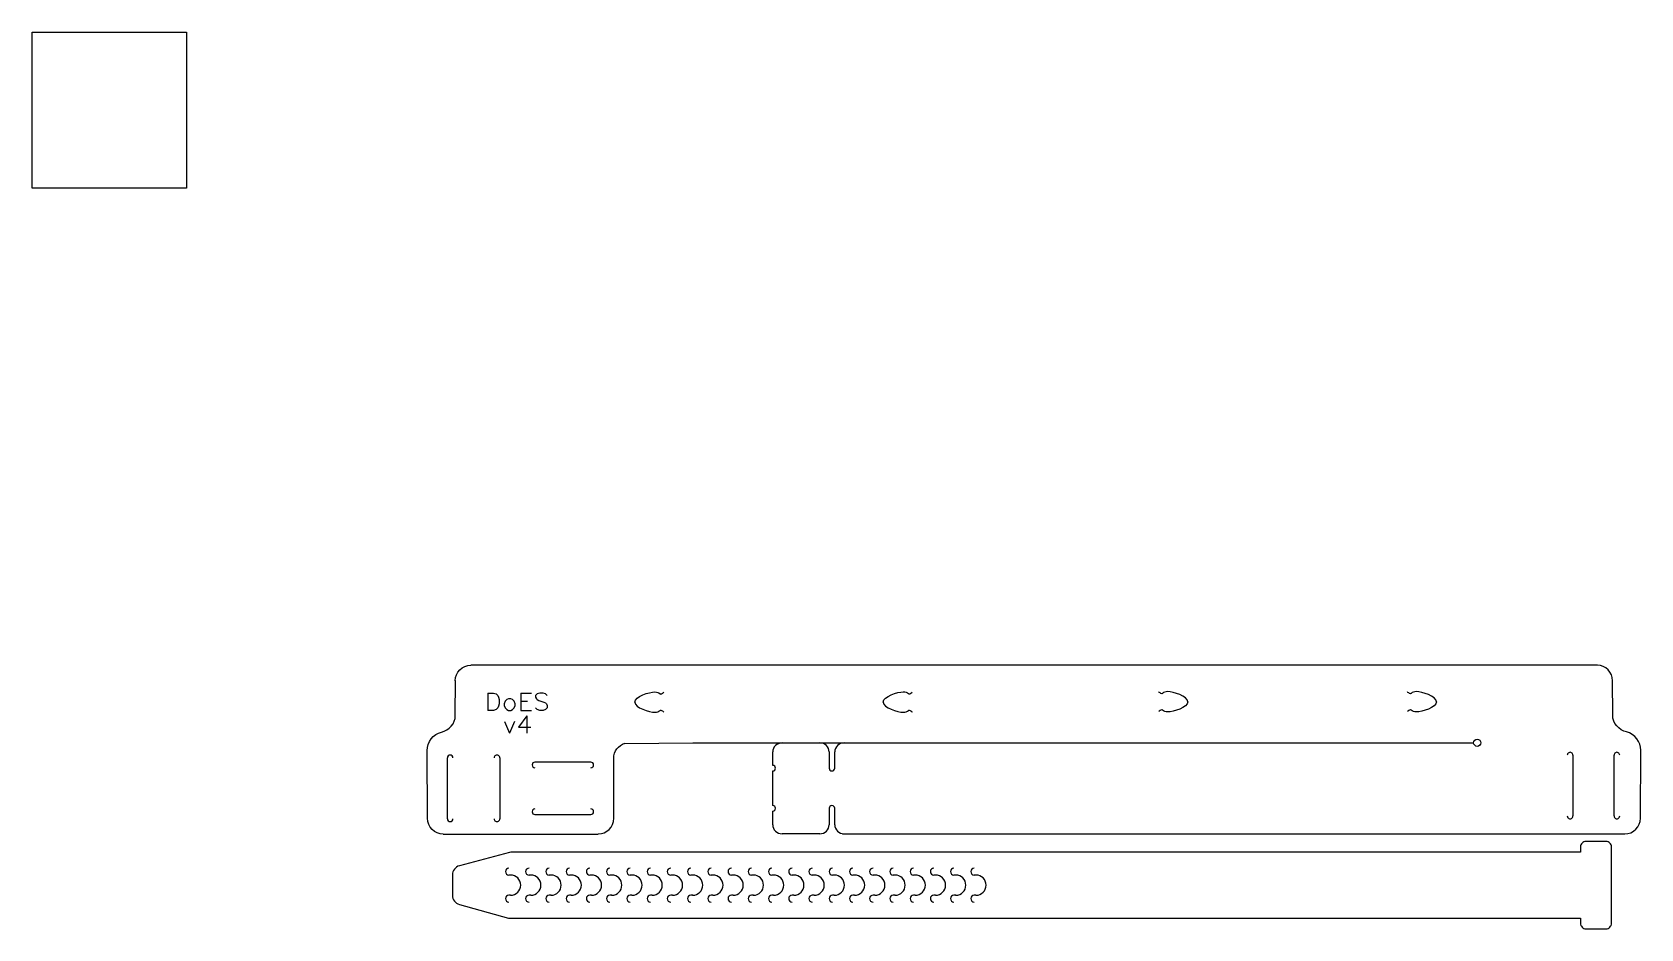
# Model space of a CAD drawing. Extents: x -123 to 393, y -20 to 268.
import ezdxf

# ---------------------------------------------------------------- set-up
doc = ezdxf.new("R2010")
doc.units = 0
doc.layers.add('Layer_1', color=7, linetype='CONTINUOUS')

msp = doc.modelspace()

# ---------------------------------------------------------------- linework, layer by layer
at = {"layer": 'Layer_1', "color": 5}
for p, q in [((-122.835016, 267.699352), (-73.396303, 267.699352)), ((-122.835016, 217.696195), (-122.835016, 267.699352)), ((-73.396303, 267.699352), (-73.396303, 217.696195)), ((-73.396303, 217.696195), (-122.835016, 217.696195))]:
    msp.add_line(p, q, dxfattribs=at)
at = {"layer": 'Layer_1', "color": 7}
for p, q in [((26.341796, 64.833756), (17.835103, 64.834285)), ((214.289897, 64.833756), (26.341796, 64.833756)), ((378.999618, 64.833756), (214.289897, 64.833756)), ((12.838315, 48.69477), (12.840961, 59.884238)), ((383.907004, 48.729108), (383.904358, 59.91857)), ((3.878042, 15.765467), (3.834042, 37.522184)), ((67.157722, 39.778188), (89.037073, 39.889421)), ((89.037073, 39.889421), (339.223324, 39.889421)), ((114.597259, 32.695551), (114.597259, 37.013665)), ((132.700929, 37.080231), (132.700929, 31.819749)), ((134.501199, 31.819749), (134.501199, 37.080231)), ((341.638758, 39.964729), (341.638758, 39.964729)), ((392.867277, 15.79981), (392.911277, 37.556511)), ((63.644034, 15.757371), (63.644034, 34.990912)), ((114.598207, 19.83759), (114.598207, 30.943025)), ((114.598207, 13.700394), (114.598207, 18.084117)), ((132.700929, 18.960866), (132.700929, 13.700394)), ((134.501199, 13.700394), (134.501199, 18.960866)), ((8.907568, 10.700866), (58.643327, 10.700866)), ((129.700478, 10.777912), (117.598658, 10.777912)), ((136.963661, 10.756481), (387.805321, 10.756481)), ((373.559017, 6.536853), (373.559017, 4.936865)), ((381.759037, 8.336867), (375.35903, 8.336867)), ((383.559024, -17.863128), (383.559024, 6.536853)), ((30.196123, 4.83463), (14.140913, 0.532664)), ((373.559017, 4.936856), (30.97258, 4.936856)), ((11.91737, -2.365106), (11.91737, -8.961142)), ((14.140913, -11.858946), (29.914247, -16.263148)), ((29.914247, -16.263148), (373.559017, -16.263148)), ((373.559017, -16.263139), (373.559017, -17.863128)), ((375.35903, -19.663141), (381.759037, -19.663141))]:
    msp.add_line(p, q, dxfattribs=at)
at = {"layer": 'Layer_1', "color": 6}
for p, q in [((23.242153, 55.899181), (23.242153, 50.342931)), ((23.242153, 55.899181), (25.094236, 55.899181)), ((25.094236, 55.899181), (25.887986, 55.634598)), ((25.887986, 55.634598), (26.417153, 55.105431)), ((26.417153, 55.105431), (26.681737, 54.576264)), ((26.681737, 51.665848), (26.417153, 51.136681)), ((26.681737, 54.576264), (26.94632, 53.782514)), ((26.94632, 52.459598), (26.681737, 51.665848)), ((26.94632, 53.782514), (26.94632, 52.459598)), ((28.798404, 53.253348), (28.53382, 52.459598)), ((28.53382, 52.459598), (28.53382, 51.930431)), ((28.53382, 51.930431), (28.798404, 51.136681)), ((29.32757, 53.782514), (28.798404, 53.253348)), ((29.856737, 54.047098), (29.32757, 53.782514)), ((30.650487, 54.047098), (29.856737, 54.047098)), ((31.179654, 53.782514), (30.650487, 54.047098)), ((31.70882, 53.253348), (31.179654, 53.782514)), ((31.973404, 52.459598), (31.70882, 53.253348)), ((31.70882, 51.136681), (31.973404, 51.930431)), ((31.973404, 51.930431), (31.973404, 52.459598)), ((33.825487, 55.899181), (33.825487, 50.342931)), ((33.825487, 55.899181), (37.26507, 55.899181)), ((33.825487, 53.253348), (35.942154, 53.253348)), ((39.117154, 55.634598), (38.587987, 55.105431)), ((38.587987, 55.105431), (38.587987, 54.576264)), ((38.587987, 54.576264), (38.85257, 54.047098)), ((38.85257, 54.047098), (39.117154, 53.782514)), ((39.910904, 55.899181), (39.117154, 55.634598)), ((39.117154, 53.782514), (39.64632, 53.517931)), ((39.64632, 53.517931), (41.23382, 52.988764)), ((40.969237, 55.899181), (39.910904, 55.899181)), ((41.762987, 55.634598), (40.969237, 55.899181)), ((41.23382, 52.988764), (41.762987, 52.724181)), ((42.292154, 55.105431), (41.762987, 55.634598)), ((41.762987, 52.724181), (42.02757, 52.459598)), ((42.02757, 52.459598), (42.292154, 51.930431)), ((42.292154, 51.930431), (42.292154, 51.136681)), ((25.094236, 50.342931), (23.242153, 50.342931)), ((25.887986, 50.607514), (25.094236, 50.342931)), ((26.417153, 51.136681), (25.887986, 50.607514)), ((28.594618, 46.793864), (30.182118, 43.089697)), ((28.798404, 51.136681), (29.32757, 50.607514)), ((29.32757, 50.607514), (29.856737, 50.342931)), ((29.856737, 50.342931), (30.650487, 50.342931)), ((31.769618, 46.793864), (30.182118, 43.089697)), ((30.650487, 50.342931), (31.179654, 50.607514)), ((31.179654, 50.607514), (31.70882, 51.136681)), ((35.738368, 48.645947), (33.092534, 44.941781)), ((33.825487, 50.342931), (37.26507, 50.342931)), ((35.738368, 48.645947), (35.738368, 43.089697)), ((39.117154, 50.607514), (38.587987, 51.136681)), ((39.910904, 50.342931), (39.117154, 50.607514)), ((40.969237, 50.342931), (39.910904, 50.342931)), ((41.762987, 50.607514), (40.969237, 50.342931)), ((42.292154, 51.136681), (41.762987, 50.607514)), ((33.092534, 44.941781), (37.061284, 44.941781))]:
    msp.add_line(p, q, dxfattribs=at)
at = {"layer": 'Layer_1', "color": 1}
for p, q in [((10.287393, 15.611453), (10.287393, 35.111462)), ((27.087393, 35.111462), (27.087393, 15.611453)), ((37.47429, 32.861474), (37.47429, 32.861474)), ((56.27429, 33.761454), (38.374288, 33.761454)), ((57.174289, 32.861474), (57.174289, 32.861474)), ((371.152314, 36.001337), (371.152314, 16.501326)), ((384.352297, 16.501326), (384.352297, 36.001337)), ((37.47429, 17.861443), (37.47429, 17.861443)), ((38.374288, 16.961463), (56.27429, 16.961463)), ((57.174289, 17.861443), (57.174289, 17.861443)), ((30.520875, -2.419275), (29.980223, -2.419275)), ((37.008864, -2.419275), (36.468211, -2.419275)), ((43.496854, -2.419275), (42.956202, -2.419275)), ((49.984848, -2.419275), (49.444193, -2.419275)), ((56.472839, -2.419275), (55.932184, -2.419275)), ((62.960829, -2.419275), (62.42018, -2.419275)), ((69.44882, -2.419275), (68.908171, -2.419275)), ((75.936811, -2.419275), (75.396159, -2.419275)), ((82.42504, -2.419275), (81.883859, -2.419275)), ((88.912734, -2.419275), (88.372146, -2.419275)), ((95.401024, -2.419275), (94.85984, -2.419275)), ((101.888719, -2.419275), (101.348127, -2.419275)), ((108.377006, -2.419275), (107.835822, -2.419275)), ((114.8647, -2.419275), (114.324109, -2.419275)), ((121.352987, -2.419275), (120.811803, -2.419275)), ((127.840682, -2.419275), (127.30009, -2.419275)), ((134.328382, -2.419275), (133.787785, -2.419275)), ((140.816669, -2.419275), (140.276075, -2.419275)), ((147.304363, -2.419275), (146.763772, -2.419275)), ((153.79265, -2.419275), (153.252056, -2.419275)), ((160.280345, -2.419275), (159.739756, -2.419275)), ((166.768634, -2.419275), (166.228038, -2.419275)), ((173.256329, -2.419275), (172.715738, -2.419275)), ((179.744616, -2.419275), (179.204025, -2.419275)), ((30.544365, -8.90699), (29.980223, -8.90699)), ((37.032353, -8.90699), (36.468211, -8.90699)), ((43.520283, -8.90699), (42.956202, -8.90699)), ((50.008274, -8.90699), (49.444193, -8.90699)), ((56.49627, -8.90699), (55.932184, -8.90699)), ((62.984261, -8.90699), (62.42018, -8.90699)), ((69.472252, -8.90699), (68.908171, -8.90699)), ((75.96024, -8.90699), (75.396159, -8.90699)), ((82.448059, -8.90699), (81.883859, -8.90699)), ((88.936341, -8.90699), (88.372146, -8.90699)), ((95.42404, -8.90699), (94.85984, -8.90699)), ((101.912322, -8.90699), (101.348127, -8.90699)), ((108.400022, -8.90699), (107.835822, -8.90699)), ((114.888309, -8.90699), (114.324109, -8.90699)), ((121.376003, -8.90699), (120.811803, -8.90699)), ((127.864291, -8.90699), (127.30009, -8.90699)), ((134.351985, -8.90699), (133.787785, -8.90699)), ((140.840275, -8.90699), (140.276075, -8.90699)), ((147.327969, -8.90699), (146.763772, -8.90699)), ((153.816256, -8.90699), (153.252056, -8.90699)), ((160.303951, -8.90699), (159.739756, -8.90699)), ((166.792238, -8.90699), (166.228038, -8.90699)), ((173.279938, -8.90699), (172.715738, -8.90699)), ((179.76822, -8.90699), (179.204025, -8.90699))]:
    msp.add_line(p, q, dxfattribs=at)
at = {"layer": 'Layer_1', "color": 7}
for points in [[(12.834629, 59.833477), (12.834629, 62.603498), (15.064299, 64.833208), (17.834328, 64.833208)], [(383.880677, 59.832469), (383.880677, 62.603353), (381.703924, 64.833756), (378.999618, 64.833756)], [(8.407471, 43.410036), (10.860158, 43.968651), (12.869642, 46.188452), (12.838315, 48.69477)], [(388.337848, 43.444363), (385.885161, 44.002988), (383.875677, 46.222782), (383.907004, 48.729108)], [(3.834042, 37.522184), (3.810494, 40.13886), (5.73465, 42.730533), (8.407471, 43.410036)], [(392.911277, 37.556511), (392.934825, 40.173197), (391.010669, 42.764868), (388.337848, 43.444363)], [(63.639068, 34.990912), (63.639068, 37.267419), (65.146452, 39.176017), (67.220759, 39.784948)], [(115.476625, 39.049244), (114.913576, 38.509375), (114.597258, 37.777155), (114.597259, 37.013665)], [(117.599606, 39.892408), (116.803333, 39.892409), (116.039674, 39.589113), (115.476625, 39.049244)], [(131.821031, 39.06903), (131.257993, 39.59713), (130.494348, 39.893813), (129.698091, 39.893813)], [(132.700379, 37.077826), (132.70038, 37.824672), (132.384069, 38.54093), (131.821031, 39.06903)], [(135.381099, 39.069031), (134.81806, 38.54093), (134.501748, 37.824673), (134.50175, 37.077826)], [(137.50404, 39.893813), (136.707783, 39.893814), (135.944138, 39.597131), (135.381099, 39.069031)], [(339.667121, 39.148025), (339.450518, 39.364628), (339.328834, 39.658406), (339.328839, 39.964729)], [(339.328839, 39.964729), (339.328843, 40.271046), (339.450531, 40.564816), (339.667133, 40.781411)], [(340.483825, 38.809743), (340.177502, 38.809738), (339.883724, 38.931422), (339.667121, 39.148025)], [(339.667133, 40.781411), (339.883735, 40.998007), (340.177508, 41.119686), (340.483825, 41.11968)], [(340.483825, 41.11968), (341.121677, 41.119663), (341.63875, 40.602581), (341.638758, 39.964729)], [(341.638758, 39.964729), (341.638769, 39.326864), (341.12169, 38.809761), (340.483825, 38.809743)], [(115.498342, 31.819768), (115.498342, 32.30398), (115.095338, 32.696512), (114.598207, 32.696512)], [(114.598207, 30.943025), (115.095338, 30.943025), (115.498342, 31.335557), (115.498342, 31.819768)], [(132.700929, 31.819749), (132.701454, 31.335899), (133.104305, 30.943932), (133.601064, 30.943932)], [(133.601064, 30.943932), (134.097824, 30.943932), (134.500674, 31.335899), (134.501199, 31.819749)], [(8.939998, 10.722588), (6.169995, 10.722588), (3.939796, 12.952814), (3.878042, 15.765467)], [(58.643655, 10.757116), (61.413684, 10.757116), (63.644034, 12.987368), (63.644034, 15.757371)], [(115.494623, 18.960853), (115.494623, 19.443651), (115.093882, 19.835594), (114.598207, 19.83759)], [(114.598207, 18.084117), (115.093882, 18.086112), (115.494623, 18.478055), (115.494623, 18.960853)], [(133.601064, 19.836682), (133.104305, 19.836682), (132.701454, 19.444716), (132.700929, 18.960866)], [(134.501199, 18.960866), (134.500674, 19.444716), (134.097824, 19.836682), (133.601064, 19.836682)], [(387.805321, 10.756931), (390.575324, 10.756931), (392.805523, 12.987157), (392.867277, 15.79981)], [(114.598207, 13.700394), (114.598205, 12.925304), (114.914322, 12.181959), (115.477016, 11.633888)], [(115.477016, 11.633888), (116.03971, 11.085816), (116.802888, 10.777912), (117.598658, 10.777912)], [(129.700478, 10.777912), (130.496248, 10.777912), (131.259426, 11.085816), (131.82212, 11.633888)], [(131.82212, 11.633888), (132.384814, 12.181959), (132.700931, 12.925304), (132.700929, 13.700394)], [(134.501199, 13.700394), (134.501198, 12.925304), (134.817316, 12.181959), (135.38001, 11.633887)], [(135.38001, 11.633887), (135.942705, 11.085815), (136.705883, 10.777912), (137.501654, 10.777912)], [(374.086225, 7.809659), (373.748656, 7.47209), (373.559014, 7.014247), (373.559017, 6.536853)], [(375.35903, 8.336867), (374.881636, 8.33687), (374.423794, 8.147227), (374.086225, 7.809659)], [(383.031825, 7.809649), (382.694262, 8.147217), (382.236426, 8.336863), (381.759037, 8.336867)], [(383.559024, 6.536853), (383.559027, 7.014243), (383.369388, 7.472081), (383.031825, 7.809649)], [(14.140913, 0.532664), (12.829365, 0.181235), (11.917374, -1.007292), (11.91737, -2.365106)], [(30.97258, 4.936865), (30.710406, 4.936861), (30.449363, 4.90249), (30.196123, 4.83463)], [(11.91737, -8.961168), (11.917374, -10.318983), (12.829365, -11.50751), (14.140913, -11.858938)], [(373.559017, -17.863128), (373.559014, -18.340522), (373.748656, -18.798364), (374.086225, -19.135933)], [(374.086225, -19.135933), (374.423794, -19.473502), (374.881636, -19.663144), (375.35903, -19.663141)], [(381.759037, -19.663141), (382.236426, -19.663137), (382.694262, -19.473492), (383.031825, -19.135924)], [(383.031825, -19.135924), (383.369388, -18.798356), (383.559027, -18.340517), (383.559024, -17.863128)]]:
    msp.add_open_spline(points, degree=3, dxfattribs=at)
at = {"layer": 'Layer_1', "color": 1}
for points in [[(70.372645, 52.996046), (70.372645, 54.79767), (75.00815, 56.258176), (76.809775, 56.258176)], [(70.372645, 52.996046), (70.372645, 51.194421), (75.00815, 49.733916), (76.809775, 49.733916)], [(76.809775, 56.258176), (77.491746, 56.258176), (78.049017, 56.048906), (78.461846, 55.692354)], [(78.461846, 55.692354), (78.529648, 55.629719), (78.648436, 55.576593), (78.74857, 55.591793)], [(78.74857, 55.591793), (79.017514, 55.632621), (79.55302, 55.978572), (79.681149, 56.195573)], [(150.011477, 53.015053), (150.011477, 54.816678), (154.646982, 56.277183), (156.448607, 56.277183)], [(150.011477, 53.015053), (150.011477, 51.213429), (154.646982, 49.752923), (156.448607, 49.752923)], [(156.448607, 56.277183), (157.130578, 56.277183), (157.687849, 56.067914), (158.100678, 55.711361)], [(158.100678, 55.711361), (158.16848, 55.648726), (158.287268, 55.595601), (158.387402, 55.610801)], [(158.387402, 55.610801), (158.656345, 55.651629), (159.191852, 55.99758), (159.319981, 56.21458)], [(239.315977, 55.686149), (239.047033, 55.726977), (238.511527, 56.072928), (238.383397, 56.289928)], [(239.602701, 55.786709), (239.534898, 55.724074), (239.416111, 55.670949), (239.315977, 55.686149)], [(241.254772, 56.352531), (240.572801, 56.352531), (240.01553, 56.143262), (239.602701, 55.786709)], [(247.691902, 53.090401), (247.691902, 54.892026), (243.056397, 56.352531), (241.254772, 56.352531)], [(247.691902, 53.090401), (247.691902, 51.288777), (243.056397, 49.828271), (241.254772, 49.828271)], [(319.049532, 55.686149), (318.780583, 55.726977), (318.245093, 56.072928), (318.116955, 56.289928)], [(319.336261, 55.786709), (319.268449, 55.724074), (319.149677, 55.670949), (319.049532, 55.686149)], [(320.98832, 56.352531), (320.306356, 56.352531), (319.749091, 56.143262), (319.336261, 55.786709)], [(327.425447, 53.090401), (327.425447, 54.892026), (322.789947, 56.352531), (320.98832, 56.352531)], [(327.425447, 53.090401), (327.425447, 51.288777), (322.789947, 49.828271), (320.98832, 49.828271)], [(76.809775, 49.733916), (77.491746, 49.733916), (78.049017, 49.943185), (78.461846, 50.299738)], [(78.461846, 50.299738), (78.529648, 50.362373), (78.648436, 50.415498), (78.74857, 50.400298)], [(78.74857, 50.400298), (79.017514, 50.35947), (79.55302, 50.013519), (79.681149, 49.796519)], [(156.448607, 49.752923), (157.130578, 49.752923), (157.687849, 49.962193), (158.100678, 50.318745)], [(158.100678, 50.318745), (158.16848, 50.38138), (158.287268, 50.434506), (158.387402, 50.419306)], [(158.387402, 50.419306), (158.656345, 50.378478), (159.191852, 50.032527), (159.319981, 49.815526)], [(239.315977, 50.494654), (239.047033, 50.453826), (238.511527, 50.107875), (238.383397, 49.890874)], [(239.602701, 50.394093), (239.534898, 50.456728), (239.416111, 50.509854), (239.315977, 50.494654)], [(241.254772, 49.828271), (240.572801, 49.828271), (240.01553, 50.037541), (239.602701, 50.394093)], [(319.049532, 50.494654), (318.780583, 50.453826), (318.245093, 50.107875), (318.116955, 49.890874)], [(319.336261, 50.394093), (319.268449, 50.456728), (319.149677, 50.509854), (319.049532, 50.494654)], [(320.98832, 49.828271), (320.306356, 49.828271), (319.749091, 50.037541), (319.336261, 50.394093)], [(369.802304, 36.780766), (369.523841, 36.619995), (369.352301, 36.322879), (369.352301, 36.001337)], [(370.702311, 36.780766), (370.423848, 36.941537), (370.080767, 36.941537), (369.802304, 36.780766)], [(371.152314, 36.001337), (371.152314, 36.322879), (370.980774, 36.619995), (370.702311, 36.780766)], [(384.802301, 36.780766), (384.523838, 36.619995), (384.352297, 36.322879), (384.352297, 36.001337)], [(385.702307, 36.780766), (385.423844, 36.941537), (385.080764, 36.941537), (384.802301, 36.780766)], [(386.152311, 36.001337), (386.152311, 36.322879), (385.98077, 36.619995), (385.702307, 36.780766)], [(11.187393, 36.010974), (10.690527, 36.010974), (10.287662, 35.608327), (10.287393, 35.111462)], [(12.087392, 35.111462), (12.087123, 35.608327), (11.684258, 36.010974), (11.187393, 36.010974)], [(25.737393, 35.890885), (25.458932, 35.730115), (25.287393, 35.433001), (25.287393, 35.111462)], [(26.637393, 35.890885), (26.358932, 36.051654), (26.015854, 36.051654), (25.737393, 35.890885)], [(27.087393, 35.111462), (27.087393, 35.433001), (26.915854, 35.730115), (26.637393, 35.890885)], [(37.47429, 32.861474), (37.474286, 32.622777), (37.569105, 32.393855), (37.737888, 32.225069)], [(38.374288, 33.761454), (37.87724, 33.761454), (37.4743, 33.358522), (37.47429, 32.861474)], [(37.737888, 32.225069), (37.906671, 32.056283), (38.135591, 31.96146), (38.374288, 31.961459)], [(57.174289, 32.861474), (57.174278, 33.358522), (56.771338, 33.761454), (56.27429, 33.761454)], [(56.27429, 31.961459), (56.512987, 31.96146), (56.741908, 32.056283), (56.91069, 32.225069)], [(56.91069, 32.225069), (57.079473, 32.393855), (57.174293, 32.622777), (57.174289, 32.861474)], [(10.287393, 15.611453), (10.287662, 15.114587), (10.690527, 14.711941), (11.187393, 14.711941)], [(11.187393, 14.711941), (11.684258, 14.711941), (12.087123, 15.114587), (12.087392, 15.611453)], [(25.287393, 15.611453), (25.287393, 15.289914), (25.458932, 14.9928), (25.737393, 14.83203)], [(26.637393, 14.83203), (26.915854, 14.9928), (27.087393, 15.289914), (27.087393, 15.611453)], [(37.737891, 18.497843), (37.569108, 18.329059), (37.474288, 18.100139), (37.47429, 17.861443)], [(37.47429, 17.861443), (37.4743, 17.364395), (37.87724, 16.961464), (38.374288, 16.961463)], [(38.374288, 18.76145), (38.135592, 18.761449), (37.906673, 18.666627), (37.737891, 18.497843)], [(56.910688, 18.497843), (56.741905, 18.666627), (56.512986, 18.761449), (56.27429, 18.76145)], [(56.27429, 16.961463), (56.771338, 16.961464), (57.174278, 17.364395), (57.174289, 17.861443)], [(57.174289, 17.861443), (57.174291, 18.100139), (57.07947, 18.329059), (56.910688, 18.497843)], [(369.352301, 16.501326), (369.352301, 16.179785), (369.523841, 15.882668), (369.802304, 15.721897)], [(369.802304, 15.721897), (370.080767, 15.561127), (370.423848, 15.561127), (370.702311, 15.721897)], [(370.702311, 15.721897), (370.980774, 15.882668), (371.152314, 16.179785), (371.152314, 16.501326)], [(384.352297, 16.501326), (384.352297, 16.179785), (384.523838, 15.882668), (384.802301, 15.721897)], [(384.802301, 15.721897), (385.080764, 15.561127), (385.423844, 15.561127), (385.702307, 15.721897)], [(385.702307, 15.721897), (385.98077, 15.882668), (386.152311, 16.179785), (386.152311, 16.501326)], [(25.737393, 14.83203), (26.015854, 14.671261), (26.358932, 14.671261), (26.637393, 14.83203)], [(29.980223, -0.256332), (29.383387, -0.256332), (28.898921, -0.740837), (28.898921, -1.337499)], [(28.898921, -1.337499), (28.898921, -1.93477), (29.383387, -2.419275), (29.980223, -2.419275)], [(30.544349, -2.419275), (30.536518, -2.419275), (30.528739, -2.419275), (30.520934, -2.419275)], [(33.788432, -5.663437), (33.788432, -3.872287), (32.334967, -2.419275), (30.544349, -2.419275)], [(36.468211, -0.256332), (35.871378, -0.256332), (35.38691, -0.740837), (35.38691, -1.337499)], [(35.38691, -1.337499), (35.38691, -1.93477), (35.871378, -2.419275), (36.468211, -2.419275)], [(37.032337, -2.419275), (37.024506, -2.419275), (37.016701, -2.419275), (37.008922, -2.419275)], [(40.27642, -5.663437), (40.27642, -3.872287), (38.822961, -2.419275), (37.032337, -2.419275)], [(42.956202, -0.256332), (42.359368, -0.256332), (41.874903, -0.740837), (41.874903, -1.337499)], [(41.874903, -1.337499), (41.874903, -1.93477), (42.359368, -2.419275), (42.956202, -2.419275)], [(43.520275, -2.419275), (43.512497, -2.419275), (43.504691, -2.419275), (43.496913, -2.419275)], [(46.764422, -5.663437), (46.764422, -3.872287), (45.310957, -2.419275), (43.520275, -2.419275)], [(49.444193, -0.256332), (48.847301, -0.256332), (48.362836, -0.740837), (48.362836, -1.337499)], [(48.362836, -1.337499), (48.362836, -1.93477), (48.847301, -2.419275), (49.444193, -2.419275)], [(50.008263, -2.419275), (50.000485, -2.419275), (49.99268, -2.419275), (49.984848, -2.419275)], [(53.252404, -5.663437), (53.252404, -3.872287), (51.798945, -2.419275), (50.008263, -2.419275)], [(55.932184, -0.256332), (55.335292, -0.256332), (54.850826, -0.740837), (54.850826, -1.337499)], [(54.850826, -1.337499), (54.850826, -1.93477), (55.335292, -2.419275), (55.932184, -2.419275)], [(56.496254, -2.419275), (56.488476, -2.419275), (56.480617, -2.419275), (56.472839, -2.419275)], [(59.74034, -5.663437), (59.74034, -3.872287), (58.286938, -2.419275), (56.496254, -2.419275)], [(62.42018, -0.256332), (61.823283, -0.256332), (61.338817, -0.740837), (61.338817, -1.337499)], [(61.338817, -1.337499), (61.338817, -1.93477), (61.823283, -2.419275), (62.42018, -2.419275)], [(62.984245, -2.419275), (62.976466, -2.419275), (62.968608, -2.419275), (62.960829, -2.419275)], [(66.22833, -5.663437), (66.22833, -3.872287), (64.774871, -2.419275), (62.984245, -2.419275)], [(68.908171, -0.256332), (68.311276, -0.256332), (67.826808, -0.740837), (67.826808, -1.337499)], [(67.826808, -1.337499), (67.826808, -1.93477), (68.311276, -2.419275), (68.908171, -2.419275)], [(69.472236, -2.419275), (69.464457, -2.419275), (69.456599, -2.419275), (69.44882, -2.419275)], [(72.716319, -5.663437), (72.716319, -3.872287), (71.262859, -2.419275), (69.472236, -2.419275)], [(75.396159, -0.256332), (74.799267, -0.256332), (74.314799, -0.740837), (74.314799, -1.337499)], [(74.314799, -1.337499), (74.314799, -1.93477), (74.799267, -2.419275), (75.396159, -2.419275)], [(75.960227, -2.419275), (75.952448, -2.419275), (75.94459, -2.419275), (75.936811, -2.419275)], [(79.204492, -5.663437), (79.204492, -3.872287), (77.750908, -2.419275), (75.960227, -2.419275)], [(81.883859, -0.256332), (81.287199, -0.256332), (80.802671, -0.740837), (80.802671, -1.337499)], [(80.802671, -1.337499), (80.802671, -1.93477), (81.287199, -2.419275), (81.883859, -2.419275)], [(82.448059, -2.419275), (82.440386, -2.419275), (82.432713, -2.419275), (82.42504, -2.419275)], [(85.6922, -5.663437), (85.6922, -3.872287), (84.238621, -2.419275), (82.448059, -2.419275)], [(88.372146, -0.256332), (87.775486, -0.256332), (87.29096, -0.740837), (87.29096, -1.337499)], [(87.29096, -1.337499), (87.29096, -1.93477), (87.775486, -2.419275), (88.372146, -2.419275)], [(88.936335, -2.419275), (88.928689, -2.419275), (88.920407, -2.419275), (88.912734, -2.419275)], [(92.180481, -5.663437), (92.180481, -3.872287), (90.726903, -2.419275), (88.936335, -2.419275)], [(94.85984, -0.256332), (94.263181, -0.256332), (93.778655, -0.740837), (93.778655, -1.337499)], [(93.778655, -1.337499), (93.778655, -1.93477), (94.263181, -2.419275), (94.85984, -2.419275)], [(95.424043, -2.419275), (95.416396, -2.419275), (95.408697, -2.419275), (95.401024, -2.419275)], [(98.668184, -5.663437), (98.668184, -3.872287), (97.214605, -2.419275), (95.424043, -2.419275)], [(101.348127, -0.256332), (100.751468, -0.256332), (100.266942, -0.740837), (100.266942, -1.337499)], [(100.266942, -1.337499), (100.266942, -1.93477), (100.751468, -2.419275), (101.348127, -2.419275)], [(101.912319, -2.419275), (101.904673, -2.419275), (101.896392, -2.419275), (101.888719, -2.419275)], [(105.156466, -5.663437), (105.156466, -3.872287), (103.702887, -2.419275), (101.912319, -2.419275)], [(107.835822, -0.256332), (107.239162, -0.256332), (106.754636, -0.740837), (106.754636, -1.337499)], [(106.754636, -1.337499), (106.754636, -1.93477), (107.239162, -2.419275), (107.835822, -2.419275)], [(108.400025, -2.419275), (108.392378, -2.419275), (108.384652, -2.419275), (108.377006, -2.419275)], [(111.644165, -5.663437), (111.644165, -3.872287), (110.190587, -2.419275), (108.400025, -2.419275)], [(114.324109, -0.256332), (113.727452, -0.256332), (113.242923, -0.740837), (113.242923, -1.337499)], [(113.242923, -1.337499), (113.242923, -1.93477), (113.727452, -2.419275), (114.324109, -2.419275)], [(114.888301, -2.419275), (114.88002, -2.419275), (114.872373, -2.419275), (114.8647, -2.419275)], [(118.132442, -5.663437), (118.132442, -3.872287), (116.678863, -2.419275), (114.888301, -2.419275)], [(120.811803, -0.256332), (120.215147, -0.256332), (119.730623, -0.740837), (119.730623, -1.337499)], [(119.730623, -1.337499), (119.730623, -1.93477), (120.215147, -2.419275), (120.811803, -2.419275)], [(121.376006, -2.419275), (121.36836, -2.419275), (121.36066, -2.419275), (121.352987, -2.419275)], [(124.62015, -5.663437), (124.62015, -3.872287), (123.166568, -2.419275), (121.376006, -2.419275)], [(127.30009, -0.256332), (126.703434, -0.256332), (126.218905, -0.740837), (126.218905, -1.337499)], [(126.218905, -1.337499), (126.218905, -1.93477), (126.703434, -2.419275), (127.30009, -2.419275)], [(127.864283, -2.419275), (127.856001, -2.419275), (127.848355, -2.419275), (127.840682, -2.419275)], [(131.108424, -5.663437), (131.108424, -3.872287), (129.654845, -2.419275), (127.864283, -2.419275)], [(133.787785, -0.256332), (133.191128, -0.256332), (132.706605, -0.740837), (132.706605, -1.337499)], [(132.706605, -1.337499), (132.706605, -1.93477), (133.191128, -2.419275), (133.787785, -2.419275)], [(134.351988, -2.419275), (134.344341, -2.419275), (134.336615, -2.419275), (134.328969, -2.419275)], [(137.596134, -5.663437), (137.596134, -3.872287), (136.142553, -2.419275), (134.351988, -2.419275)], [(140.276075, -0.256332), (139.679415, -0.256332), (139.194892, -0.740837), (139.194892, -1.337499)], [(139.194892, -1.337499), (139.194892, -1.93477), (139.679415, -2.419275), (140.276075, -2.419275)], [(140.840269, -2.419275), (140.831988, -2.419275), (140.824342, -2.419275), (140.816669, -2.419275)], [(144.08441, -5.663437), (144.08441, -3.872287), (142.630832, -2.419275), (140.840269, -2.419275)], [(146.763772, -0.256332), (146.167115, -0.256332), (145.682586, -0.740837), (145.682586, -1.337499)], [(145.682586, -1.337499), (145.682586, -1.93477), (146.167115, -2.419275), (146.763772, -2.419275)], [(147.327964, -2.419275), (147.320317, -2.419275), (147.312618, -2.419275), (147.304363, -2.419275)], [(150.57211, -5.663437), (150.57211, -3.872287), (149.118529, -2.419275), (147.327964, -2.419275)], [(153.252056, -0.256332), (152.65481, -0.256332), (152.170873, -0.740837), (152.170873, -1.337499)], [(152.170873, -1.337499), (152.170873, -1.93477), (152.65481, -2.419275), (153.252056, -2.419275)], [(153.816251, -2.419275), (153.80797, -2.419275), (153.800323, -2.419275), (153.79265, -2.419275)], [(157.060392, -5.663437), (157.060392, -3.872287), (155.606813, -2.419275), (153.816251, -2.419275)], [(159.739756, -0.256332), (159.143097, -0.256332), (158.658568, -0.740837), (158.658568, -1.337499)], [(158.658568, -1.337499), (158.658568, -1.93477), (159.143097, -2.419275), (159.739756, -2.419275)], [(160.303946, -2.419275), (160.296299, -2.419275), (160.2886, -2.419275), (160.280345, -2.419275)], [(163.548092, -5.663437), (163.548092, -3.872287), (162.094513, -2.419275), (160.303946, -2.419275)], [(166.228038, -0.256332), (165.630791, -0.256332), (165.146858, -0.740837), (165.146858, -1.337499)], [(165.146858, -1.337499), (165.146858, -1.93477), (165.630791, -2.419275), (166.228038, -2.419275)], [(166.792235, -2.419275), (166.783954, -2.419275), (166.776307, -2.419275), (166.768634, -2.419275)], [(170.036382, -5.663437), (170.036382, -3.872287), (168.582803, -2.419275), (166.792235, -2.419275)], [(172.715738, -0.256332), (172.119078, -0.256332), (171.634552, -0.740837), (171.634552, -1.337499)], [(171.634552, -1.337499), (171.634552, -1.93477), (172.119078, -2.419275), (172.715738, -2.419275)], [(173.27993, -2.419275), (173.272283, -2.419275), (173.264557, -2.419275), (173.256329, -2.419275)], [(176.524071, -5.663437), (176.524071, -3.872287), (175.070492, -2.419275), (173.27993, -2.419275)], [(179.204025, -0.256332), (178.606773, -0.256332), (178.122839, -0.740837), (178.122839, -1.337499)], [(178.122839, -1.337499), (178.122839, -1.93477), (178.606773, -2.419275), (179.204025, -2.419275)], [(179.768217, -2.419275), (179.759935, -2.419275), (179.752289, -2.419275), (179.744616, -2.419275)], [(183.012363, -5.663437), (183.012363, -3.872287), (181.558785, -2.419275), (179.768217, -2.419275)], [(29.980223, -8.90699), (29.383387, -8.90699), (28.898921, -9.391495), (28.898921, -9.988766)], [(28.898921, -9.988766), (28.898921, -10.585427), (29.383387, -11.069932), (29.980223, -11.069932)], [(30.520934, -8.90699), (30.528712, -8.90699), (30.536518, -8.90699), (30.544349, -8.90699)], [(30.544349, -8.90699), (32.334967, -8.90699), (33.788432, -7.454004), (33.788432, -5.663437)], [(36.468211, -8.90699), (35.871378, -8.90699), (35.38691, -9.391495), (35.38691, -9.988766)], [(35.38691, -9.988766), (35.38691, -10.585427), (35.871378, -11.069932), (36.468211, -11.069932)], [(37.008922, -8.90699), (37.016701, -8.90699), (37.024506, -8.90699), (37.032337, -8.90699)], [(37.032337, -8.90699), (38.822961, -8.90699), (40.27642, -7.454004), (40.27642, -5.663437)], [(42.956202, -8.90699), (42.359368, -8.90699), (41.874903, -9.391495), (41.874903, -9.988766)], [(41.874903, -9.988766), (41.874903, -10.585427), (42.359368, -11.069932), (42.956202, -11.069932)], [(43.496913, -8.90699), (43.504691, -8.90699), (43.512497, -8.90699), (43.520275, -8.90699)], [(43.520275, -8.90699), (45.310957, -8.90699), (46.764422, -7.454004), (46.764422, -5.663437)], [(49.444193, -8.90699), (48.847301, -8.90699), (48.362836, -9.391495), (48.362836, -9.988766)], [(48.362836, -9.988766), (48.362836, -10.585427), (48.847301, -11.069932), (49.444193, -11.069932)], [(49.984848, -8.90699), (49.99268, -8.90699), (50.000485, -8.90699), (50.008263, -8.90699)], [(50.008263, -8.90699), (51.798945, -8.90699), (53.252404, -7.454004), (53.252404, -5.663437)], [(55.932184, -8.90699), (55.335292, -8.90699), (54.850826, -9.391495), (54.850826, -9.988766)], [(54.850826, -9.988766), (54.850826, -10.585427), (55.335292, -11.069932), (55.932184, -11.069932)], [(56.472839, -8.90699), (56.480617, -8.90699), (56.488449, -8.90699), (56.496254, -8.90699)], [(56.496254, -8.90699), (58.286938, -8.90699), (59.74034, -7.454004), (59.74034, -5.663437)], [(62.42018, -8.90699), (61.823283, -8.90699), (61.338817, -9.391495), (61.338817, -9.988766)], [(61.338817, -9.988766), (61.338817, -10.585427), (61.823283, -11.069932), (62.42018, -11.069932)], [(62.960829, -8.90699), (62.968608, -8.90699), (62.976466, -8.90699), (62.984245, -8.90699)], [(62.984245, -8.90699), (64.774871, -8.90699), (66.22833, -7.454004), (66.22833, -5.663437)], [(68.908171, -8.90699), (68.311276, -8.90699), (67.826808, -9.391495), (67.826808, -9.988766)], [(67.826808, -9.988766), (67.826808, -10.585427), (68.311276, -11.069932), (68.908171, -11.069932)], [(69.44882, -8.90699), (69.456599, -8.90699), (69.464457, -8.90699), (69.472236, -8.90699)], [(69.472236, -8.90699), (71.262859, -8.90699), (72.716319, -7.454004), (72.716319, -5.663437)], [(75.396159, -8.90699), (74.799267, -8.90699), (74.314799, -9.391495), (74.314799, -9.988766)], [(74.314799, -9.988766), (74.314799, -10.585427), (74.799267, -11.069932), (75.396159, -11.069932)], [(75.936811, -8.90699), (75.94459, -8.90699), (75.952448, -8.90699), (75.960227, -8.90699)], [(75.960227, -8.90699), (77.750908, -8.90699), (79.204492, -7.454004), (79.204492, -5.663437)], [(81.883859, -8.90699), (81.287199, -8.90699), (80.802671, -9.391495), (80.802671, -9.988766)], [(80.802671, -9.988766), (80.802671, -10.585427), (81.287199, -11.069932), (81.883859, -11.069932)], [(82.42504, -8.90699), (82.432713, -8.90699), (82.440386, -8.90699), (82.448059, -8.90699)], [(82.448059, -8.90699), (84.238621, -8.90699), (85.6922, -7.454004), (85.6922, -5.663437)], [(88.372146, -8.90699), (87.775486, -8.90699), (87.29096, -9.391495), (87.29096, -9.988766)], [(87.29096, -9.988766), (87.29096, -10.585427), (87.775486, -11.069932), (88.372146, -11.069932)], [(88.912734, -8.90699), (88.920407, -8.90699), (88.928662, -8.90699), (88.936335, -8.90699)], [(88.936335, -8.90699), (90.726903, -8.90699), (92.180481, -7.454004), (92.180481, -5.663437)], [(94.85984, -8.90699), (94.263181, -8.90699), (93.778655, -9.391495), (93.778655, -9.988766)], [(93.778655, -9.988766), (93.778655, -10.585427), (94.263181, -11.069932), (94.85984, -11.069932)], [(95.401024, -8.90699), (95.408671, -8.90699), (95.41637, -8.90699), (95.424043, -8.90699)], [(95.424043, -8.90699), (97.214605, -8.90699), (98.668184, -7.454004), (98.668184, -5.663437)], [(101.348127, -8.90699), (100.751468, -8.90699), (100.266942, -9.391495), (100.266942, -9.988766)], [(100.266942, -9.988766), (100.266942, -10.585427), (100.751468, -11.069932), (101.348127, -11.069932)], [(101.888719, -8.90699), (101.896365, -8.90699), (101.904647, -8.90699), (101.912319, -8.90699)], [(101.912319, -8.90699), (103.702887, -8.90699), (105.156466, -7.454004), (105.156466, -5.663437)], [(107.835822, -8.90699), (107.239162, -8.90699), (106.754636, -9.391495), (106.754636, -9.988766)], [(106.754636, -9.988766), (106.754636, -10.585427), (107.239162, -11.069932), (107.835822, -11.069932)], [(108.377006, -8.90699), (108.384652, -8.90699), (108.392352, -8.90699), (108.400025, -8.90699)], [(108.400025, -8.90699), (110.190587, -8.90699), (111.644165, -7.454004), (111.644165, -5.663437)], [(114.324109, -8.90699), (113.727452, -8.90699), (113.242923, -9.391495), (113.242923, -9.988766)], [(113.242923, -9.988766), (113.242923, -10.585427), (113.727452, -11.069932), (114.324109, -11.069932)], [(114.8647, -8.90699), (114.872347, -8.90699), (114.880046, -8.90699), (114.888301, -8.90699)], [(114.888301, -8.90699), (116.678863, -8.90699), (118.132442, -7.454004), (118.132442, -5.663437)], [(120.811803, -8.90699), (120.215147, -8.90699), (119.730623, -9.391495), (119.730623, -9.988766)], [(119.730623, -9.988766), (119.730623, -10.585427), (120.215147, -11.069932), (120.811803, -11.069932)], [(121.352987, -8.90699), (121.360634, -8.90699), (121.368333, -8.90699), (121.376006, -8.90699)], [(121.376006, -8.90699), (123.166568, -8.90699), (124.62015, -7.454004), (124.62015, -5.663437)], [(127.30009, -8.90699), (126.703434, -8.90699), (126.218905, -9.391495), (126.218905, -9.988766)], [(126.218905, -9.988766), (126.218905, -10.585427), (126.703434, -11.069932), (127.30009, -11.069932)], [(127.840682, -8.90699), (127.848328, -8.90699), (127.856028, -8.90699), (127.864283, -8.90699)], [(127.864283, -8.90699), (129.654845, -8.90699), (131.108424, -7.454004), (131.108424, -5.663437)], [(133.787785, -8.90699), (133.191128, -8.90699), (132.706605, -9.391495), (132.706605, -9.988766)], [(132.706605, -9.988766), (132.706605, -10.585427), (133.191128, -11.069932), (133.787785, -11.069932)], [(134.328969, -8.90699), (134.336615, -8.90699), (134.344315, -8.90699), (134.351988, -8.90699)], [(134.351988, -8.90699), (136.142553, -8.90699), (137.596134, -7.454004), (137.596134, -5.663437)], [(140.276075, -8.90699), (139.679415, -8.90699), (139.194892, -9.391495), (139.194892, -9.988766)], [(139.194892, -9.988766), (139.194892, -10.585427), (139.679415, -11.069932), (140.276075, -11.069932)], [(140.816669, -8.90699), (140.824315, -8.90699), (140.832041, -8.90699), (140.840269, -8.90699)], [(140.840269, -8.90699), (142.630832, -8.90699), (144.08441, -7.454004), (144.08441, -5.663437)], [(146.763772, -8.90699), (146.167115, -8.90699), (145.682586, -9.391495), (145.682586, -9.988766)], [(145.682586, -9.988766), (145.682586, -10.585427), (146.167115, -11.069932), (146.763772, -11.069932)], [(147.304363, -8.90699), (147.312645, -8.90699), (147.320291, -8.90699), (147.327964, -8.90699)], [(147.327964, -8.90699), (149.118529, -8.90699), (150.57211, -7.454004), (150.57211, -5.663437)], [(153.252056, -8.90699), (152.65481, -8.90699), (152.170873, -9.391495), (152.170873, -9.988766)], [(152.170873, -9.988766), (152.170873, -10.585427), (152.65481, -11.069932), (153.252056, -11.069932)], [(153.79265, -8.90699), (153.800297, -8.90699), (153.807996, -8.90699), (153.816251, -8.90699)], [(153.816251, -8.90699), (155.606813, -8.90699), (157.060392, -7.454004), (157.060392, -5.663437)], [(159.739756, -8.90699), (159.143097, -8.90699), (158.658568, -9.391495), (158.658568, -9.988766)], [(158.658568, -9.988766), (158.658568, -10.585427), (159.143097, -11.069932), (159.739756, -11.069932)], [(160.280345, -8.90699), (160.288626, -8.90699), (160.296273, -8.90699), (160.303946, -8.90699)], [(160.303946, -8.90699), (162.094513, -8.90699), (163.548092, -7.454004), (163.548092, -5.663437)], [(166.228038, -8.90699), (165.630791, -8.90699), (165.146858, -9.391495), (165.146858, -9.988766)], [(165.146858, -9.988766), (165.146858, -10.585427), (165.630791, -11.069932), (166.228038, -11.069932)], [(166.768634, -8.90699), (166.776281, -8.90699), (166.78398, -8.90699), (166.792235, -8.90699)], [(166.792235, -8.90699), (168.582803, -8.90699), (170.036382, -7.454004), (170.036382, -5.663437)], [(172.715738, -8.90699), (172.119078, -8.90699), (171.634552, -9.391495), (171.634552, -9.988766)], [(171.634552, -9.988766), (171.634552, -10.585427), (172.119078, -11.069932), (172.715738, -11.069932)], [(173.256329, -8.90699), (173.26461, -8.90699), (173.272257, -8.90699), (173.27993, -8.90699)], [(173.27993, -8.90699), (175.070492, -8.90699), (176.524071, -7.454004), (176.524071, -5.663437)], [(179.204025, -8.90699), (178.606773, -8.90699), (178.122839, -9.391495), (178.122839, -9.988766)], [(178.122839, -9.988766), (178.122839, -10.585427), (178.606773, -11.069932), (179.204025, -11.069932)], [(179.744616, -8.90699), (179.752263, -8.90699), (179.759962, -8.90699), (179.768217, -8.90699)], [(179.768217, -8.90699), (181.558785, -8.90699), (183.012363, -7.454004), (183.012363, -5.663437)]]:
    msp.add_open_spline(points, degree=3, dxfattribs=at)

doc.saveas('drawing.dxf')
